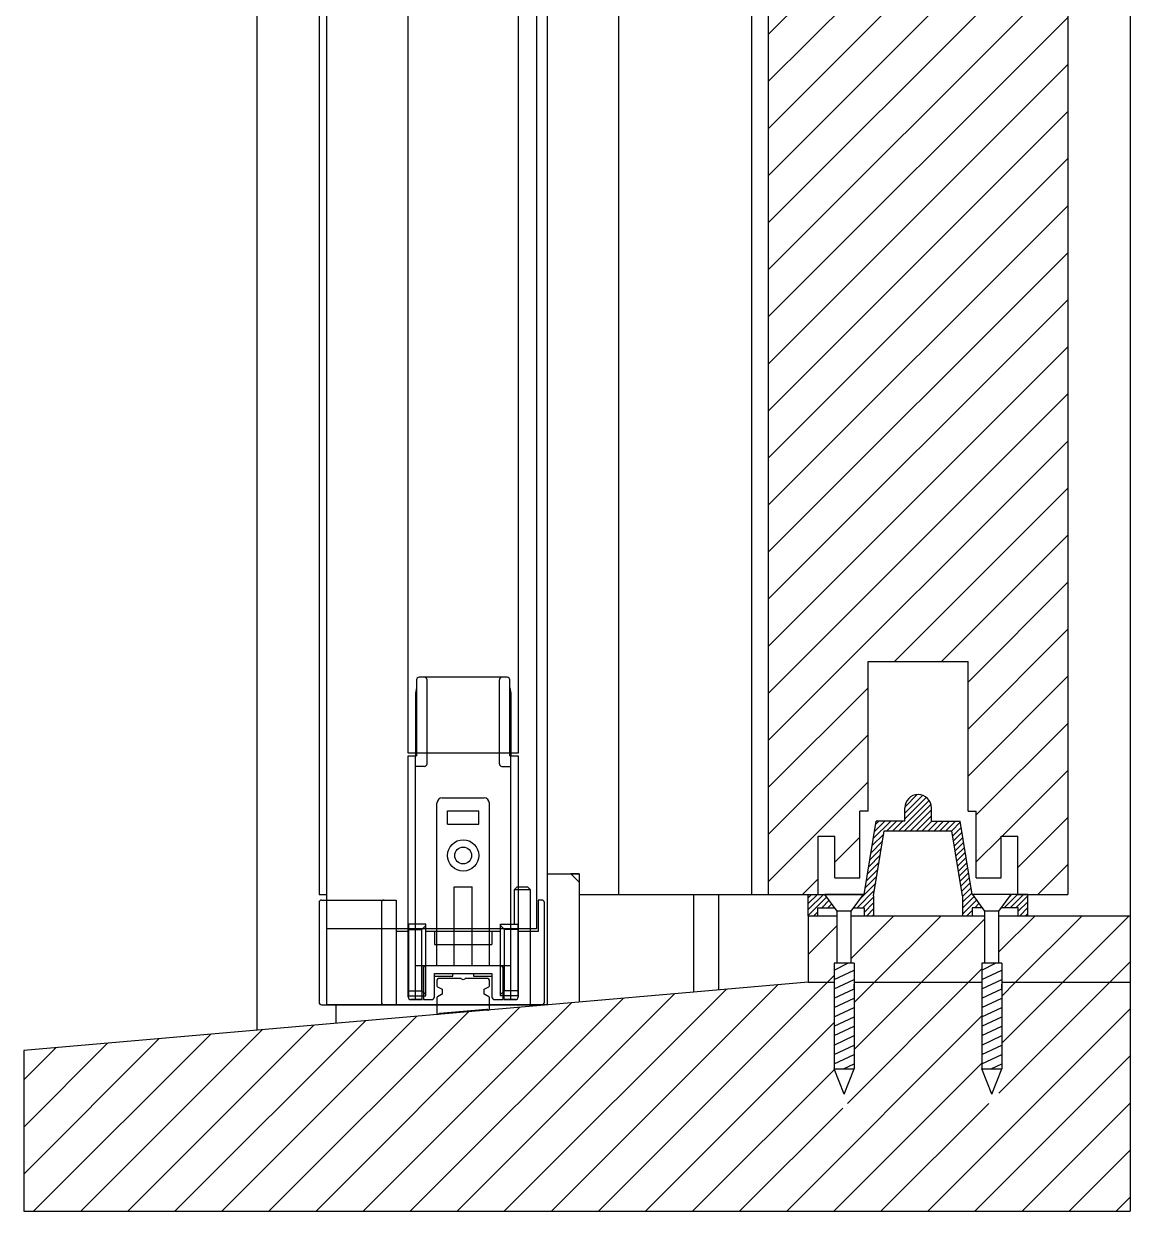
# Model space of a CAD drawing. Header units: inches. Extents: x 1985 to 11287, y 379 to 3234.
# Drawn here: x 7910.58 to 7918.89, y 1872.53 to 1881.45 of the extents above; entities that cross this region are included whole.
import ezdxf

# ---------------------------------------------------------------- set-up
doc = ezdxf.new("R2010")
doc.units = ezdxf.units.IN
doc.header["$MEASUREMENT"] = 0
for name, color, linetype in [('alum. sill 99', 1, 'CONTINUOUS'), ('hardware 99', 94, 'CONTINUOUS'), ('hatch 99', 1, 'CONTINUOUS'), ('screen 99', 4, 'CONTINUOUS'), ('wood detail 99', 7, 'CONTINUOUS')]:
    doc.layers.add(name, color=color, linetype=linetype)
pattern_1 = [(45, (8390.46041, 509.97009), (-0.176776695, 0.176776695), [])]

msp = doc.modelspace()

# ---------------------------------------------------------------- hatches: boundary and pattern name
at = {"layer": 'alum. sill 99'}
h = msp.add_hatch(dxfattribs=at)
h.set_pattern_fill('ANSI31', color=256, scale=2, style=0)
h.paths.add_polyline_path([(7918.425541, 1881.316919), (7918.425541, 1881.591117), (7916.800541, 1881.591117), (7916.800541, 1882.158081), (7916.738041, 1882.158081), (7916.175541, 1881.91701), (7916.175541, 1881.91256), (7916.175541, 1880.634661), (7916.175541, 1874.913081), (7916.550541, 1874.913081), (7916.550541, 1875.350581), (7916.675541, 1875.350581), (7916.675541, 1875.038081), (7916.863041, 1875.038081), (7916.863041, 1875.538081), (7916.925541, 1875.538081), (7916.925541, 1876.663081), (7917.675541, 1876.663081), (7917.675541, 1875.538081), (7917.738041, 1875.538081), (7917.738041, 1875.038081), (7917.925541, 1875.038081), (7917.925541, 1875.350581), (7918.050541, 1875.350581), (7918.050541, 1874.913081), (7918.125541, 1874.913081), (7918.425541, 1874.913081)])
h.paths.add_polyline_path([(7918.339541, 1881.817631), (7918.277041, 1881.817631), (7918.277041, 1881.830753, 0.35078106), (7918.152041, 1881.973881, -0.35078106), (7918.027041, 1882.117009), (7918.027041, 1882.130131), (7917.800541, 1882.130131), (7917.800541, 1881.591117), (7918.339541, 1881.591117)], flags=17)
at = {"layer": 'hardware 99'}
h = msp.add_hatch(dxfattribs=at)
h.set_pattern_fill('ANSI31', color=256, scale=0.25, style=0)
h.set_pattern_definition([(45, (8261.20571, -16.651113), (-0.0220970869, 0.0220970869), [])])
h.paths.add_polyline_path([(7916.601129, 1874.913081), (7916.475541, 1874.913081), (7916.475541, 1874.753081), (7916.547541, 1874.753081), (7916.547541, 1874.813081), (7916.674659, 1874.813081)])
h.paths.add_polyline_path([(7916.966596, 1874.901454), (7917.046717, 1875.391081), (7917.554365, 1875.391081), (7917.634486, 1874.901454), (7917.634486, 1874.753081), (7917.706486, 1874.753081), (7917.706486, 1874.813081), (7917.784659, 1874.813081), (7917.711129, 1874.913081), (7917.705541, 1874.913081), (7917.615541, 1875.463081), (7917.400541, 1875.463081), (7917.400541, 1875.563081, 1), (7917.200541, 1875.563081), (7917.200541, 1875.463081), (7916.985541, 1875.463081), (7916.895541, 1874.913081), (7916.889953, 1874.913081), (7916.816423, 1874.813081), (7916.894596, 1874.813081), (7916.894596, 1874.753081), (7916.966596, 1874.753081)])
h.paths.add_polyline_path([(7918.125541, 1874.913081), (7917.999953, 1874.913081), (7917.926423, 1874.813081), (7918.053541, 1874.813081), (7918.053541, 1874.753081), (7918.125541, 1874.753081)])
at = {"layer": 'hatch 99'}
h = msp.add_hatch(dxfattribs=at)
h.set_pattern_fill('ANSI31', color=256, scale=2, style=0)
h.set_pattern_definition(pattern_1)
h.paths.add_polyline_path([(7918.894291, 1874.753081), (7918.125541, 1874.753081), (7917.908041, 1874.753081), (7917.908041, 1874.395581), (7917.930541, 1874.395581), (7917.930541, 1874.253081), (7918.894291, 1874.253081)])
h.paths.add_polyline_path([(7917.803041, 1874.753081), (7916.798041, 1874.753081), (7916.798041, 1874.395581), (7916.820541, 1874.395581), (7916.820541, 1874.253081), (7917.780541, 1874.253081), (7917.780541, 1874.395581), (7917.803041, 1874.395581)])
h.paths.add_polyline_path([(7916.693041, 1874.753081), (7916.475541, 1874.753081), (7916.475541, 1874.253081), (7916.670541, 1874.253081), (7916.670541, 1874.395581), (7916.693041, 1874.395581)])
h = msp.add_hatch(dxfattribs=at)
h.set_pattern_fill('ANSI31', color=256, scale=2, style=0)
h.set_pattern_definition(pattern_1)
h.paths.add_polyline_path([(7918.894291, 1874.253081), (7917.930541, 1874.253081), (7917.930541, 1873.603081), (7917.908041, 1873.546081), (7917.908041, 1873.417279), (7917.855541, 1873.277573), (7917.803041, 1873.417279), (7917.803041, 1873.546081), (7917.780541, 1873.603081), (7917.780541, 1874.253081), (7916.820541, 1874.253081), (7916.820541, 1873.603081), (7916.798041, 1873.546081), (7916.798041, 1873.417279), (7916.745541, 1873.277573), (7916.693041, 1873.417279), (7916.693041, 1873.546081), (7916.670541, 1873.603081), (7916.670541, 1874.253081), (7916.475541, 1874.253081), (7913.832033, 1874.023548), (7910.582289, 1873.741377), (7910.582289, 1872.533081), (7918.894291, 1872.533081)])

# ---------------------------------------------------------------- linework, layer by layer
at = {"layer": 'hardware 99'}
for p, q in [((7917.200541, 1875.463081), (7917.200541, 1875.563081)), ((7917.400541, 1875.463081), (7917.400541, 1875.563081)), ((7916.895541, 1874.913081), (7916.985541, 1875.463081)), ((7917.200541, 1875.463081), (7916.985541, 1875.463081)), ((7917.400541, 1875.463081), (7917.615541, 1875.463081)), ((7917.705541, 1874.913081), (7917.615541, 1875.463081)), ((7916.966596, 1874.901454), (7917.046717, 1875.391081)), ((7917.046717, 1875.391081), (7917.554365, 1875.391081)), ((7917.634486, 1874.901454), (7917.554365, 1875.391081)), ((7916.475541, 1874.753081), (7916.475541, 1874.913081)), ((7916.475541, 1874.913081), (7916.895541, 1874.913081)), ((7916.693041, 1874.788081), (7916.601129, 1874.913081)), ((7916.889953, 1874.913081), (7916.601129, 1874.913081)), ((7916.798041, 1874.788081), (7916.889953, 1874.913081)), ((7916.966596, 1874.901454), (7916.966596, 1874.753081)), ((7917.634486, 1874.901454), (7917.634486, 1874.753081)), ((7918.125541, 1874.913081), (7917.705541, 1874.913081)), ((7917.803041, 1874.788081), (7917.711129, 1874.913081)), ((7917.999953, 1874.913081), (7917.711129, 1874.913081)), ((7917.908041, 1874.788081), (7917.999953, 1874.913081)), ((7918.125541, 1874.753081), (7918.125541, 1874.913081)), ((7916.475541, 1874.753081), (7916.547541, 1874.753081)), ((7916.547541, 1874.753081), (7916.547541, 1874.813081)), ((7916.547541, 1874.813081), (7916.674659, 1874.813081)), ((7916.693041, 1874.395581), (7916.693041, 1874.788081)), ((7916.798041, 1874.788081), (7916.693041, 1874.788081)), ((7916.798041, 1874.395581), (7916.798041, 1874.788081)), ((7916.816423, 1874.813081), (7916.894596, 1874.813081)), ((7916.894596, 1874.813081), (7916.894596, 1874.753081)), ((7916.894596, 1874.753081), (7916.966596, 1874.753081)), ((7917.634486, 1874.753081), (7917.706486, 1874.753081)), ((7917.784659, 1874.813081), (7917.706486, 1874.813081)), ((7917.706486, 1874.813081), (7917.706486, 1874.753081)), ((7917.803041, 1874.395581), (7917.803041, 1874.788081)), ((7917.908041, 1874.788081), (7917.803041, 1874.788081)), ((7917.908041, 1874.395581), (7917.908041, 1874.788081)), ((7918.053541, 1874.813081), (7917.926423, 1874.813081)), ((7918.053541, 1874.753081), (7918.053541, 1874.813081)), ((7918.053541, 1874.753081), (7918.125541, 1874.753081)), ((7916.820541, 1874.395581), (7916.670541, 1874.395581)), ((7916.670541, 1874.395581), (7916.670541, 1873.603081)), ((7916.670541, 1874.345158), (7916.772273, 1874.395581)), ((7916.820541, 1874.395581), (7916.820541, 1873.603081)), ((7917.930541, 1874.395581), (7917.780541, 1874.395581)), ((7917.780541, 1874.395581), (7917.780541, 1873.603081)), ((7917.780541, 1874.345158), (7917.882273, 1874.395581)), ((7917.930541, 1874.395581), (7917.930541, 1873.603081)), ((7916.670541, 1874.274742), (7916.820541, 1874.345158)), ((7917.780541, 1874.274742), (7917.930541, 1874.345158)), ((7916.670541, 1874.204325), (7916.820541, 1874.274742)), ((7916.670541, 1874.133909), (7916.820541, 1874.204325)), ((7917.780541, 1874.204325), (7917.930541, 1874.274742)), ((7917.780541, 1874.133909), (7917.930541, 1874.204325)), ((7916.670541, 1874.063493), (7916.820541, 1874.133909)), ((7917.780541, 1874.063493), (7917.930541, 1874.133909)), ((7916.670541, 1873.993076), (7916.820541, 1874.063493)), ((7917.780541, 1873.993076), (7917.930541, 1874.063493)), ((7916.670541, 1873.92266), (7916.820541, 1873.993076)), ((7917.780541, 1873.92266), (7917.930541, 1873.993076)), ((7916.670541, 1873.852244), (7916.820541, 1873.92266)), ((7916.670541, 1873.781827), (7916.820541, 1873.852244)), ((7917.780541, 1873.852244), (7917.930541, 1873.92266)), ((7917.780541, 1873.781827), (7917.930541, 1873.852244)), ((7916.670541, 1873.711411), (7916.820541, 1873.781827)), ((7917.780541, 1873.711411), (7917.930541, 1873.781827)), ((7916.670541, 1873.640995), (7916.820541, 1873.711411)), ((7917.780541, 1873.640995), (7917.930541, 1873.711411)), ((7916.745541, 1873.413081), (7916.670541, 1873.603081)), ((7916.670541, 1873.603081), (7916.820541, 1873.603081)), ((7916.739777, 1873.603081), (7916.820541, 1873.640995)), ((7916.745541, 1873.413081), (7916.820541, 1873.603081)), ((7917.855541, 1873.413081), (7917.780541, 1873.603081)), ((7917.780541, 1873.603081), (7917.930541, 1873.603081)), ((7917.849777, 1873.603081), (7917.930541, 1873.640995)), ((7917.855541, 1873.413081), (7917.930541, 1873.603081))]:
    msp.add_line(p, q, dxfattribs=at)
msp.add_arc((7917.300541, 1875.563081), 0.1, 0, 180, dxfattribs=at)
at = {"layer": 'screen 99'}
for p, q in [((7913.532821, 1876.524711), (7913.532821, 1875.953846)), ((7914.213922, 1876.544396), (7913.552506, 1876.544396)), ((7913.611561, 1875.894791), (7913.611561, 1876.524711)), ((7914.154867, 1875.894791), (7914.154867, 1876.524711)), ((7914.233607, 1875.953846), (7914.233607, 1876.524711)), ((7913.532821, 1876.465656), (7913.524947, 1876.426286)), ((7914.233607, 1876.465656), (7914.241481, 1876.426286)), ((7913.524947, 1876.426286), (7913.524947, 1875.953846)), ((7914.241481, 1876.426286), (7914.241481, 1875.953846)), ((7913.469829, 1875.953846), (7913.532821, 1875.953846)), ((7913.469829, 1874.142826), (7913.469829, 1875.953846)), ((7913.524947, 1874.123529), (7913.524947, 1875.953846)), ((7914.233607, 1875.953846), (7914.296599, 1875.953846)), ((7914.241481, 1874.123529), (7914.241481, 1875.953846)), ((7914.296599, 1875.953846), (7914.296599, 1874.142826)), ((7913.591876, 1875.875106), (7913.524947, 1875.875106)), ((7914.174552, 1875.875106), (7914.241481, 1875.875106)), ((7913.725734, 1875.638886), (7914.040694, 1875.638886)), ((7913.686364, 1874.379046), (7913.686364, 1875.599516)), ((7913.765104, 1875.540461), (7914.001324, 1875.540461)), ((7913.765104, 1875.442036), (7913.765104, 1875.540461)), ((7914.001324, 1875.442036), (7914.001324, 1875.540461)), ((7914.080064, 1874.379046), (7914.080064, 1875.599516)), ((7913.765104, 1875.442036), (7914.001324, 1875.442036)), ((7913.816285, 1874.969596), (7913.950143, 1874.969596)), ((7913.816285, 1874.379046), (7913.816285, 1874.969596)), ((7913.950143, 1874.379046), (7913.950143, 1874.969596)), ((7914.26904, 1874.949911), (7914.288725, 1874.969596)), ((7914.26904, 1874.690069), (7914.26904, 1874.949911)), ((7914.26904, 1874.949911), (7914.38715, 1874.949911)), ((7914.288725, 1874.969596), (7914.367465, 1874.969596)), ((7914.367465, 1874.969596), (7914.38715, 1874.949911)), ((7914.38715, 1874.949911), (7914.38715, 1874.083771)), ((7912.800539, 1874.851486), (7912.800539, 1874.103456)), ((7912.820224, 1874.871171), (7913.379278, 1874.871171)), ((7913.269042, 1874.851486), (7913.269042, 1874.103456)), ((7913.379278, 1874.871171), (7913.379278, 1874.083771)), ((7914.446205, 1874.871171), (7914.446205, 1874.634951)), ((7914.473764, 1874.871171), (7914.446205, 1874.871171)), ((7914.493449, 1874.103456), (7914.493449, 1874.851486)), ((7913.473766, 1874.650699), (7913.572191, 1874.650699)), ((7913.572191, 1874.650699), (7913.603687, 1874.680226)), ((7913.572191, 1874.19007), (7913.572191, 1874.650699)), ((7914.194237, 1874.650699), (7914.162741, 1874.680226)), ((7914.194237, 1874.19007), (7914.194237, 1874.650699)), ((7914.292662, 1874.650699), (7914.194237, 1874.650699)), ((7913.473766, 1874.634951), (7913.379278, 1874.634951)), ((7914.162741, 1874.634951), (7913.603687, 1874.634951)), ((7913.666679, 1874.634951), (7913.666679, 1874.536526)), ((7914.099749, 1874.634951), (7914.099749, 1874.536526)), ((7914.446205, 1874.634951), (7914.292662, 1874.634951)), ((7913.666679, 1874.536526), (7914.099749, 1874.536526)), ((7913.524947, 1874.379046), (7914.241481, 1874.379046)), ((7913.576128, 1874.123141), (7913.576128, 1874.379046)), ((7914.1903, 1874.123141), (7914.1903, 1874.379046)), ((7913.584002, 1874.359361), (7913.584002, 1874.123141)), ((7913.666679, 1874.319991), (7914.099749, 1874.319991)), ((7913.666679, 1874.142826), (7913.666679, 1874.319991)), ((7913.666679, 1874.300306), (7913.804474, 1874.300306)), ((7913.804474, 1874.300306), (7913.804474, 1874.319991)), ((7913.961954, 1874.319991), (7913.961954, 1874.300306)), ((7913.961954, 1874.300306), (7914.099749, 1874.300306)), ((7914.099749, 1874.319991), (7914.099749, 1874.142826)), ((7914.182426, 1874.123141), (7914.182426, 1874.359361)), ((7913.473766, 1874.19007), (7913.572191, 1874.19007)), ((7913.489514, 1874.123141), (7913.576128, 1874.123141)), ((7913.576128, 1874.123141), (7913.489514, 1874.123141)), ((7913.572191, 1874.19007), (7913.603687, 1874.160542)), ((7913.584002, 1874.123141), (7913.646994, 1874.123141)), ((7914.119434, 1874.123141), (7914.182426, 1874.123141)), ((7914.194237, 1874.19007), (7914.162741, 1874.160542)), ((7914.1903, 1874.123141), (7914.276914, 1874.123141)), ((7914.276914, 1874.123141), (7914.1903, 1874.123141)), ((7914.292662, 1874.19007), (7914.194237, 1874.19007)), ((7912.820224, 1874.083771), (7914.473764, 1874.083771))]:
    msp.add_line(p, q, dxfattribs=at)
for points in [[(7912.859594, 1892.983721), (7914.513134, 1892.983721), (7914.513134, 1874.083771), (7912.859594, 1874.083771)], [(7912.859594, 1892.412856), (7914.434394, 1892.412856), (7914.434394, 1874.654636), (7912.859594, 1874.654636)], [(7913.469829, 1891.389236), (7914.296599, 1891.389236), (7914.296599, 1875.973531), (7913.469829, 1875.973531)], [(7913.603687, 1874.690069), (7913.473766, 1874.690069), (7913.473766, 1874.1507), (7913.603687, 1874.1507)], [(7914.162741, 1874.690069), (7914.292662, 1874.690069), (7914.292662, 1874.1507), (7914.162741, 1874.1507)]]:
    msp.add_lwpolyline(points, close=True, dxfattribs=at)
msp.add_lwpolyline([(7913.686364, 1874.137959), (7913.686364, 1874.020779, 0.7788666), (7913.701168, 1874.01704, -0.25236737), (7913.707412, 1874.021146), (7914.058115, 1874.051828, -0.28313837), (7914.065496, 1874.04813, 0.75516575), (7914.080064, 1874.052275), (7914.080064, 1874.137959, 0.28407904), (7914.075712, 1874.145002), (7914.045047, 1874.160334, -0.28407904), (7914.040694, 1874.167377), (7914.040694, 1874.197014, -0.28407904), (7914.045047, 1874.204057), (7914.075712, 1874.219389, 0.28407904), (7914.080064, 1874.226432), (7914.080064, 1874.26881, 0.41421356), (7914.068253, 1874.280621), (7913.901072, 1874.280621, 0.1316525), (7913.897135, 1874.279566), (7913.887151, 1874.273802, -0.26794919), (7913.879277, 1874.273802), (7913.869293, 1874.279566, 0.1316525), (7913.865356, 1874.280621), (7913.698175, 1874.280621, 0.41421356), (7913.686364, 1874.26881), (7913.686364, 1874.226432, 0.28407904), (7913.690717, 1874.219389), (7913.721382, 1874.204057, -0.28407904), (7913.725734, 1874.197014), (7913.725734, 1874.167377, -0.28407904), (7913.721382, 1874.160334), (7913.690717, 1874.145002, 0.28407904)], format="xyb", close=True, dxfattribs=at)
for radius in [0.11811, 0.062992]:
    msp.add_circle((7913.883214, 1875.205816), radius, dxfattribs=at)
for centre, radius, start, end in [((7913.552506, 1876.524711), 0.019685, 90, 180), ((7913.591876, 1876.524711), 0.019685, 0, 90), ((7914.174552, 1876.524711), 0.019685, 90, 180), ((7914.213922, 1876.524711), 0.019685, 0, 90), ((7913.591876, 1875.894791), 0.019685, 270, 0), ((7914.174552, 1875.894791), 0.019685, 180, 270), ((7913.725734, 1875.599516), 0.03937, 90, 180), ((7914.040694, 1875.599516), 0.03937, 0, 90), ((7912.820224, 1874.851486), 0.019685, 90, 180), ((7913.288727, 1874.851486), 0.019685, 90, 180), ((7914.473764, 1874.851486), 0.019685, 0, 90), ((7913.603687, 1874.359361), 0.019685, 90, 180), ((7914.162741, 1874.359361), 0.019685, 0, 90), ((7913.489514, 1874.142826), 0.019685, 180, 270), ((7913.646994, 1874.142826), 0.019685, 270, 0), ((7914.119434, 1874.142826), 0.019685, 180, 270), ((7914.276914, 1874.142826), 0.019685, 270, 0), ((7914.276914, 1874.142826), 0.019685, 270, 0), ((7912.820224, 1874.103456), 0.019685, 180, 270), ((7913.288727, 1874.103456), 0.019685, 180, 270), ((7914.473764, 1874.103456), 0.019685, 270, 0)]:
    msp.add_arc(centre, radius, start, end, dxfattribs=at)
at = {"layer": 'wood detail 99'}
for p, q in [((7912.332289, 1896.533461), (7912.332289, 1873.893327)), ((7916.050541, 1874.913081), (7916.050541, 1893.062461)), ((7918.894291, 1884.609554), (7918.894291, 1874.913081)), ((7912.800539, 1882.153631), (7912.800539, 1880.634661)), ((7915.050539, 1882.153631), (7915.050539, 1880.634661)), ((7916.175541, 1882.153631), (7916.175541, 1880.634661)), ((7918.425541, 1882.153631), (7918.425541, 1880.634661)), ((7912.800539, 1881.316919), (7912.800539, 1874.913081)), ((7915.050539, 1881.316919), (7915.050539, 1874.913081)), ((7916.175541, 1881.316919), (7916.175541, 1874.913081)), ((7918.425541, 1881.316919), (7918.425541, 1874.913081)), ((7916.925541, 1875.538081), (7916.925541, 1876.663081)), ((7916.925541, 1876.663081), (7917.675541, 1876.663081)), ((7917.675541, 1875.538081), (7917.675541, 1876.663081)), ((7916.863041, 1875.038081), (7916.863041, 1875.538081)), ((7916.925541, 1875.538081), (7916.863041, 1875.538081)), ((7917.675541, 1875.538081), (7917.738041, 1875.538081)), ((7917.738041, 1875.038081), (7917.738041, 1875.538081)), ((7916.550541, 1875.350581), (7916.675541, 1875.350581)), ((7916.550541, 1874.913081), (7916.550541, 1875.350581)), ((7916.675541, 1875.038081), (7916.675541, 1875.350581)), ((7917.925541, 1875.350581), (7918.050541, 1875.350581)), ((7917.925541, 1875.038081), (7917.925541, 1875.350581)), ((7918.050541, 1874.913081), (7918.050541, 1875.350581)), ((7914.513134, 1875.067081), (7914.755539, 1875.067081)), ((7914.755539, 1875.067081), (7914.693039, 1875.067081)), ((7914.693039, 1875.067081), (7914.755539, 1875.004581)), ((7914.755539, 1875.067081), (7914.755539, 1874.103735)), ((7916.675541, 1875.038081), (7916.863041, 1875.038081)), ((7917.738041, 1875.038081), (7917.925541, 1875.038081)), ((7912.800539, 1874.913081), (7912.859594, 1874.913081)), ((7914.755539, 1874.913081), (7915.050539, 1874.913081)), ((7915.050539, 1874.913081), (7916.175541, 1874.913081)), ((7915.613039, 1874.913081), (7915.613039, 1874.178191)), ((7915.800539, 1874.913081), (7915.800539, 1874.194471)), ((7916.175541, 1874.913081), (7916.550541, 1874.913081)), ((7918.050541, 1874.913081), (7918.425541, 1874.913081)), ((7918.050541, 1874.913081), (7918.425541, 1874.913081)), ((7918.894291, 1874.913081), (7918.894291, 1872.533081)), ((7916.475541, 1874.753081), (7916.693041, 1874.753081)), ((7916.475541, 1874.753081), (7916.475541, 1874.253081)), ((7916.798041, 1874.753081), (7917.803041, 1874.753081)), ((7917.908041, 1874.753081), (7918.125541, 1874.753081)), ((7918.125541, 1874.753081), (7918.894291, 1874.753081)), ((7916.475541, 1874.253081), (7913.832033, 1874.023548)), ((7916.475541, 1874.253081), (7916.670541, 1874.253081)), ((7916.820541, 1874.253081), (7917.780541, 1874.253081)), ((7916.820541, 1874.208081), (7916.820541, 1874.240081)), ((7916.820541, 1874.208081), (7916.820541, 1874.208081)), ((7917.930541, 1874.253081), (7918.894291, 1874.253081)), ((7917.930541, 1874.208081), (7917.930541, 1874.240081)), ((7917.930541, 1874.208081), (7917.930541, 1874.208081)), ((7913.832033, 1874.023548), (7910.582289, 1873.741377)), ((7912.925539, 1874.083771), (7912.925539, 1873.944838)), ((7910.582289, 1873.741377), (7910.582289, 1872.533081)), ((7910.582289, 1872.533081), (7918.894291, 1872.533081))]:
    msp.add_line(p, q, dxfattribs=at)

doc.saveas('drawing.dxf')
